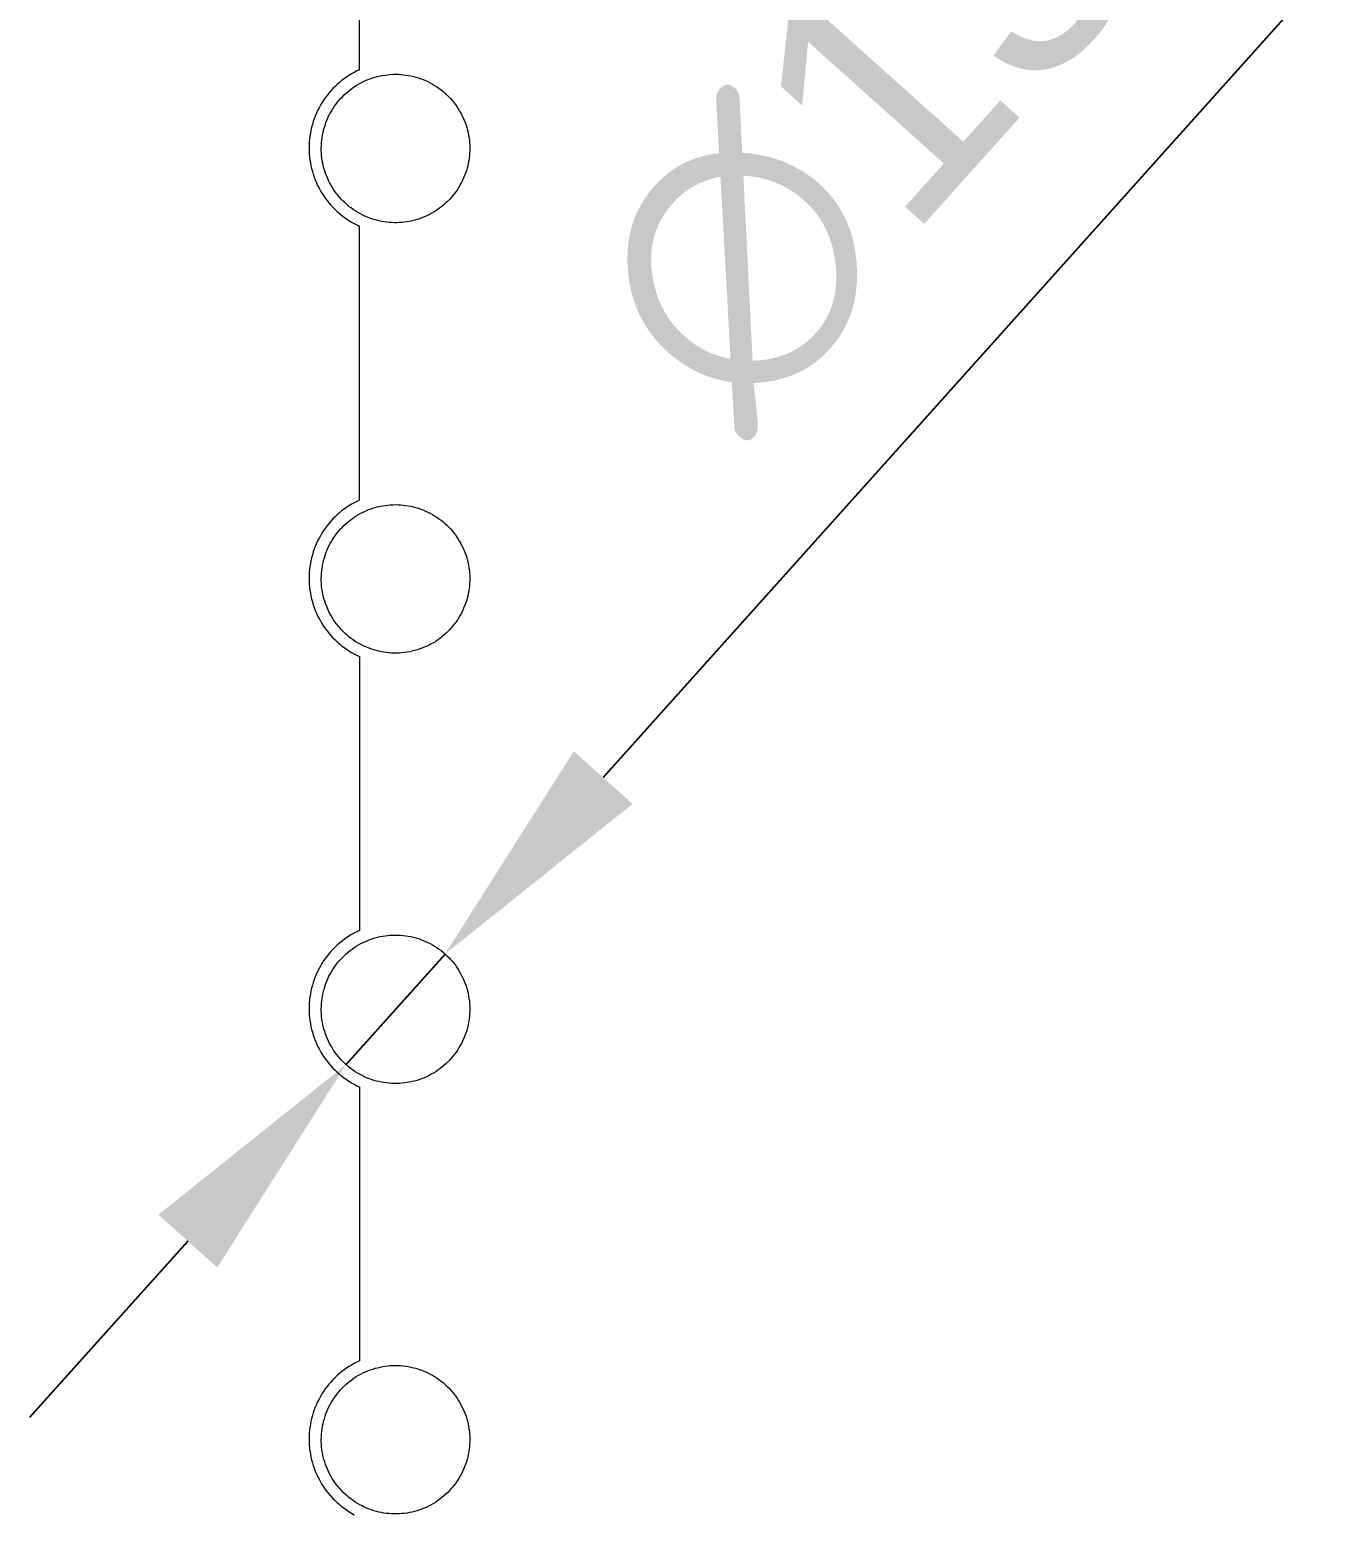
# Model space of a CAD drawing. Header units: millimetres. Extents: x 8434 to 10928, y 788 to 2545.
# Drawn here: x 9529.7 to 9638.9, y 961.3 to 1086.6 of the extents above; entities that cross this region are included whole.
import ezdxf

# ---------------------------------------------------------------- set-up
doc = ezdxf.new("R2010")
doc.units = ezdxf.units.MM
doc.layers.add('ZANO_R', color=7, linetype='Continuous', lineweight=0)
doc.layers.add('ZANO_W', color=1, linetype='Continuous', lineweight=0)
doc.styles.get("Standard").update_dxf_attribs({"font": 'ARIALUNI.TTF'})
doc.dimstyles.new('pl i ang', dxfattribs={"dimtxt": 50, "dimasz": 50, "dimexe": 1.25, "dimexo": 0.625, "dimgap": 10, "dimtad": 1, "dimtoh": 1, "dimtxsty": 'Standard', "dimcen": 2.5, "dimclrd": 1, "dimclre": 1, "dimclrt": 1, "dimadec": 0, "dimazin": 0, "dimtfac": 1, "dimtmove": 0, "dimatfit": 3, "dimfxl": 1, "dimarcsym": 1})

# ---------------------------------------------------------------- blocks, each defined once
blk = doc.blocks.new('*D425')
at = {"layer": 'ZANO_W', "color": 1, "lineweight": -2}
for p, q in [((9638.86, 1091.18), (9578.15, 1023.46)), ((9556.44, 999.24), (9564.8, 1008.57)), ((9543.09, 984.35), (9529.73, 969.46))]:
    blk.add_line(p, q, dxfattribs=at)
at = {"layer": 'ZANO_W', "color": 1}
for points in [[(9575.67, 1025.69), (9580.63, 1021.24), (9564.8, 1008.57)], [(9545.57, 982.12), (9540.6, 986.57), (9556.44, 999.24)]]:
    blk.add_solid(points, dxfattribs=at)
at = {"layer": 'ZANO_W', "color": 1, "insert": (9600.02, 1078.36), "char_height": 20, "attachment_point": 5, "rotation": 48.1228}
blk.add_mtext('∅13', dxfattribs=at)

msp = doc.modelspace()

# ---------------------------------------------------------------- linework, layer by layer
at = {"layer": 'ZANO_R'}
for p, q in [((9557.57, 1083.21), (9557.57, 1106.33)), ((9556.69, 1082.73), (9556.48, 1082.59)), ((9556.9, 1082.86), (9556.69, 1082.73)), ((9557.12, 1082.98), (9556.9, 1082.86)), ((9557.34, 1083.1), (9557.12, 1082.98)), ((9557.57, 1083.21), (9557.34, 1083.1)), ((9558.9, 1082.58), (9559.11, 1082.64)), ((9559.11, 1082.64), (9559.32, 1082.69)), ((9559.32, 1082.69), (9559.54, 1082.73)), ((9559.54, 1082.73), (9559.75, 1082.76)), ((9559.75, 1082.76), (9559.97, 1082.79)), ((9559.97, 1082.79), (9560.18, 1082.81)), ((9560.18, 1082.81), (9560.4, 1082.82)), ((9560.4, 1082.82), (9560.62, 1082.82)), ((9560.62, 1082.82), (9560.84, 1082.82)), ((9560.84, 1082.82), (9561.05, 1082.81)), ((9561.05, 1082.81), (9561.27, 1082.79)), ((9561.27, 1082.79), (9561.49, 1082.76)), ((9561.49, 1082.76), (9561.7, 1082.73)), ((9561.7, 1082.73), (9561.91, 1082.69)), ((9561.91, 1082.69), (9562.13, 1082.64)), ((9562.13, 1082.64), (9562.34, 1082.58)), ((9555.16, 1081.43), (9554.99, 1081.24)), ((9555.33, 1081.61), (9555.16, 1081.43)), ((9555.51, 1081.79), (9555.33, 1081.61)), ((9555.69, 1081.97), (9555.51, 1081.79)), ((9555.88, 1082.13), (9555.69, 1081.97)), ((9556.07, 1082.29), (9555.88, 1082.13)), ((9556.27, 1082.44), (9556.07, 1082.29)), ((9556.48, 1082.59), (9556.27, 1082.44)), ((9556.44, 1081.23), (9556.61, 1081.37)), ((9556.61, 1081.37), (9556.78, 1081.51)), ((9556.78, 1081.51), (9556.95, 1081.64)), ((9556.95, 1081.64), (9557.13, 1081.76)), ((9557.13, 1081.76), (9557.31, 1081.88)), ((9557.31, 1081.88), (9557.5, 1081.99)), ((9557.5, 1081.99), (9557.69, 1082.1)), ((9557.69, 1082.1), (9557.89, 1082.2)), ((9557.89, 1082.2), (9558.08, 1082.29)), ((9558.08, 1082.29), (9558.28, 1082.37)), ((9558.28, 1082.37), (9558.49, 1082.45)), ((9558.49, 1082.45), (9558.69, 1082.52)), ((9558.69, 1082.52), (9558.9, 1082.58)), ((9562.34, 1082.58), (9562.55, 1082.52)), ((9562.55, 1082.52), (9562.75, 1082.45)), ((9562.75, 1082.45), (9562.95, 1082.37)), ((9562.95, 1082.37), (9563.15, 1082.29)), ((9563.15, 1082.29), (9563.35, 1082.2)), ((9563.35, 1082.2), (9563.55, 1082.1)), ((9563.55, 1082.1), (9563.74, 1081.99)), ((9563.74, 1081.99), (9563.92, 1081.88)), ((9563.92, 1081.88), (9564.11, 1081.76)), ((9564.11, 1081.76), (9564.28, 1081.64)), ((9564.28, 1081.64), (9564.46, 1081.51)), ((9564.46, 1081.51), (9564.63, 1081.37)), ((9564.63, 1081.37), (9564.79, 1081.23)), ((9554.28, 1080.21), (9554.16, 1079.99)), ((9554.41, 1080.42), (9554.28, 1080.21)), ((9554.54, 1080.64), (9554.41, 1080.42)), ((9554.69, 1080.84), (9554.54, 1080.64)), ((9554.84, 1081.04), (9554.69, 1080.84)), ((9554.99, 1081.24), (9554.84, 1081.04)), ((9555.44, 1080.09), (9555.57, 1080.27)), ((9555.57, 1080.27), (9555.7, 1080.44)), ((9555.7, 1080.44), (9555.84, 1080.61)), ((9555.84, 1080.61), (9555.98, 1080.77)), ((9555.98, 1080.77), (9556.13, 1080.93)), ((9556.13, 1080.93), (9556.28, 1081.08)), ((9556.28, 1081.08), (9556.44, 1081.23)), ((9564.79, 1081.23), (9564.95, 1081.08)), ((9564.95, 1081.08), (9565.11, 1080.93)), ((9565.11, 1080.93), (9565.26, 1080.77)), ((9565.26, 1080.77), (9565.4, 1080.61)), ((9565.4, 1080.61), (9565.54, 1080.44)), ((9565.54, 1080.44), (9565.67, 1080.27)), ((9565.67, 1080.27), (9565.8, 1080.09)), ((9553.75, 1079.07), (9553.67, 1078.83)), ((9553.84, 1079.3), (9553.75, 1079.07)), ((9553.94, 1079.54), (9553.84, 1079.3)), ((9554.04, 1079.76), (9553.94, 1079.54)), ((9554.16, 1079.99), (9554.04, 1079.76)), ((9554.74, 1078.74), (9554.82, 1078.94)), ((9554.82, 1078.94), (9554.91, 1079.14)), ((9554.91, 1079.14), (9555, 1079.34)), ((9555, 1079.34), (9555.1, 1079.53)), ((9555.1, 1079.53), (9555.21, 1079.72)), ((9555.21, 1079.72), (9555.32, 1079.91)), ((9555.32, 1079.91), (9555.44, 1080.09)), ((9565.8, 1080.09), (9565.91, 1079.91)), ((9565.91, 1079.91), (9566.03, 1079.72)), ((9566.03, 1079.72), (9566.13, 1079.53)), ((9566.13, 1079.53), (9566.23, 1079.34)), ((9566.23, 1079.34), (9566.33, 1079.14)), ((9566.33, 1079.14), (9566.41, 1078.94)), ((9566.41, 1078.94), (9566.49, 1078.74)), ((9553.39, 1077.61), (9553.36, 1077.36)), ((9553.43, 1077.86), (9553.39, 1077.61)), ((9553.48, 1078.1), (9553.43, 1077.86)), ((9553.53, 1078.35), (9553.48, 1078.1)), ((9553.6, 1078.59), (9553.53, 1078.35)), ((9553.67, 1078.83), (9553.6, 1078.59)), ((9554.42, 1077.48), (9554.46, 1077.69)), ((9554.46, 1077.69), (9554.5, 1077.91)), ((9554.5, 1077.91), (9554.55, 1078.12)), ((9554.55, 1078.12), (9554.61, 1078.33)), ((9554.61, 1078.33), (9554.67, 1078.53)), ((9554.67, 1078.53), (9554.74, 1078.74)), ((9566.49, 1078.74), (9566.57, 1078.53)), ((9566.57, 1078.53), (9566.63, 1078.33)), ((9566.63, 1078.33), (9566.69, 1078.12)), ((9566.69, 1078.12), (9566.74, 1077.91)), ((9566.74, 1077.91), (9566.78, 1077.69)), ((9566.78, 1077.69), (9566.82, 1077.48)), ((9553.34, 1077.11), (9553.32, 1076.86)), ((9553.32, 1076.86), (9553.32, 1076.61)), ((9553.32, 1076.61), (9553.32, 1076.35)), ((9553.32, 1076.35), (9553.34, 1076.1)), ((9553.36, 1077.36), (9553.34, 1077.11)), ((9554.35, 1076.61), (9554.36, 1076.83)), ((9554.35, 1076.39), (9554.35, 1076.61)), ((9554.36, 1076.18), (9554.35, 1076.39)), ((9554.36, 1076.83), (9554.37, 1077.05)), ((9554.37, 1077.05), (9554.39, 1077.26)), ((9554.39, 1077.26), (9554.42, 1077.48)), ((9566.82, 1077.48), (9566.85, 1077.26)), ((9566.85, 1077.26), (9566.87, 1077.05)), ((9566.87, 1077.05), (9566.88, 1076.83)), ((9566.88, 1076.39), (9566.87, 1076.18)), ((9566.88, 1076.83), (9566.89, 1076.61)), ((9566.89, 1076.61), (9566.88, 1076.39)), ((9553.34, 1076.1), (9553.36, 1075.85)), ((9553.36, 1075.85), (9553.39, 1075.6)), ((9553.39, 1075.6), (9553.43, 1075.35)), ((9553.43, 1075.35), (9553.48, 1075.11)), ((9553.48, 1075.11), (9553.53, 1074.86)), ((9554.38, 1075.96), (9554.36, 1076.18)), ((9554.4, 1075.74), (9554.38, 1075.96)), ((9554.44, 1075.53), (9554.4, 1075.74)), ((9554.48, 1075.31), (9554.44, 1075.53)), ((9554.52, 1075.1), (9554.48, 1075.31)), ((9554.58, 1074.89), (9554.52, 1075.1)), ((9566.71, 1075.1), (9566.66, 1074.89)), ((9566.76, 1075.31), (9566.71, 1075.1)), ((9566.8, 1075.53), (9566.76, 1075.31)), ((9566.83, 1075.74), (9566.8, 1075.53)), ((9566.86, 1075.96), (9566.83, 1075.74)), ((9566.87, 1076.18), (9566.86, 1075.96)), ((9553.53, 1074.86), (9553.6, 1074.62)), ((9553.6, 1074.62), (9553.67, 1074.38)), ((9553.67, 1074.38), (9553.75, 1074.14)), ((9553.75, 1074.14), (9553.84, 1073.91)), ((9553.84, 1073.91), (9553.94, 1073.68)), ((9554.64, 1074.68), (9554.58, 1074.89)), ((9554.71, 1074.48), (9554.64, 1074.68)), ((9554.78, 1074.27), (9554.71, 1074.48)), ((9554.87, 1074.07), (9554.78, 1074.27)), ((9554.96, 1073.87), (9554.87, 1074.07)), ((9555.05, 1073.68), (9554.96, 1073.87)), ((9566.28, 1073.87), (9566.19, 1073.68)), ((9566.37, 1074.07), (9566.28, 1073.87)), ((9566.45, 1074.27), (9566.37, 1074.07)), ((9566.53, 1074.48), (9566.45, 1074.27)), ((9566.6, 1074.68), (9566.53, 1074.48)), ((9566.66, 1074.89), (9566.6, 1074.68)), ((9553.94, 1073.68), (9554.04, 1073.45)), ((9554.04, 1073.45), (9554.16, 1073.22)), ((9554.16, 1073.22), (9554.28, 1073)), ((9554.28, 1073), (9554.41, 1072.79)), ((9554.41, 1072.79), (9554.54, 1072.58)), ((9555.16, 1073.49), (9555.05, 1073.68)), ((9555.27, 1073.3), (9555.16, 1073.49)), ((9555.38, 1073.11), (9555.27, 1073.3)), ((9555.5, 1072.94), (9555.38, 1073.11)), ((9555.63, 1072.76), (9555.5, 1072.94)), ((9555.77, 1072.59), (9555.63, 1072.76)), ((9555.91, 1072.42), (9555.77, 1072.59)), ((9565.47, 1072.59), (9565.33, 1072.42)), ((9565.6, 1072.76), (9565.47, 1072.59)), ((9565.73, 1072.94), (9565.6, 1072.76)), ((9565.86, 1073.11), (9565.73, 1072.94)), ((9565.97, 1073.3), (9565.86, 1073.11)), ((9566.08, 1073.49), (9565.97, 1073.3)), ((9566.19, 1073.68), (9566.08, 1073.49)), ((9554.54, 1072.58), (9554.69, 1072.37)), ((9554.69, 1072.37), (9554.84, 1072.17)), ((9554.84, 1072.17), (9554.99, 1071.97)), ((9554.99, 1071.97), (9555.16, 1071.78)), ((9555.16, 1071.78), (9555.33, 1071.6)), ((9555.33, 1071.6), (9555.51, 1071.42)), ((9555.51, 1071.42), (9555.69, 1071.24)), ((9556.05, 1072.26), (9555.91, 1072.42)), ((9556.21, 1072.11), (9556.05, 1072.26)), ((9556.36, 1071.96), (9556.21, 1072.11)), ((9556.53, 1071.81), (9556.36, 1071.96)), ((9556.69, 1071.67), (9556.53, 1071.81)), ((9556.87, 1071.54), (9556.69, 1071.67)), ((9557.04, 1071.41), (9556.87, 1071.54)), ((9557.22, 1071.29), (9557.04, 1071.41)), ((9564.2, 1071.41), (9564.02, 1071.29)), ((9564.37, 1071.54), (9564.2, 1071.41)), ((9564.54, 1071.67), (9564.37, 1071.54)), ((9564.71, 1071.81), (9564.54, 1071.67)), ((9564.87, 1071.96), (9564.71, 1071.81)), ((9565.03, 1072.11), (9564.87, 1071.96)), ((9565.18, 1072.26), (9565.03, 1072.11)), ((9565.33, 1072.42), (9565.18, 1072.26)), ((9555.69, 1071.24), (9555.88, 1071.08)), ((9555.88, 1071.08), (9556.07, 1070.92)), ((9556.07, 1070.92), (9556.27, 1070.77)), ((9556.27, 1070.77), (9556.48, 1070.62)), ((9556.48, 1070.62), (9556.69, 1070.48)), ((9556.69, 1070.48), (9556.9, 1070.35)), ((9556.9, 1070.35), (9557.12, 1070.23)), ((9557.12, 1070.23), (9557.34, 1070.11)), ((9557.41, 1071.18), (9557.22, 1071.29)), ((9557.34, 1070.11), (9557.57, 1070.01)), ((9557.6, 1071.07), (9557.41, 1071.18)), ((9557.79, 1070.97), (9557.6, 1071.07)), ((9557.98, 1070.87), (9557.79, 1070.97)), ((9558.18, 1070.78), (9557.98, 1070.87)), ((9558.38, 1070.7), (9558.18, 1070.78)), ((9558.59, 1070.63), (9558.38, 1070.7)), ((9558.8, 1070.56), (9558.59, 1070.63)), ((9559.01, 1070.5), (9558.8, 1070.56)), ((9559.22, 1070.45), (9559.01, 1070.5)), ((9559.43, 1070.4), (9559.22, 1070.45)), ((9559.64, 1070.37), (9559.43, 1070.4)), ((9559.86, 1070.34), (9559.64, 1070.37)), ((9560.08, 1070.31), (9559.86, 1070.34)), ((9560.29, 1070.3), (9560.08, 1070.31)), ((9560.51, 1070.29), (9560.29, 1070.3)), ((9560.73, 1070.29), (9560.51, 1070.29)), ((9560.94, 1070.3), (9560.73, 1070.29)), ((9561.16, 1070.31), (9560.94, 1070.3)), ((9561.38, 1070.34), (9561.16, 1070.31)), ((9561.59, 1070.37), (9561.38, 1070.34)), ((9561.81, 1070.4), (9561.59, 1070.37)), ((9562.02, 1070.45), (9561.81, 1070.4)), ((9562.23, 1070.5), (9562.02, 1070.45)), ((9562.44, 1070.56), (9562.23, 1070.5)), ((9562.65, 1070.63), (9562.44, 1070.56)), ((9562.85, 1070.7), (9562.65, 1070.63)), ((9563.05, 1070.78), (9562.85, 1070.7)), ((9563.25, 1070.87), (9563.05, 1070.78)), ((9563.45, 1070.97), (9563.25, 1070.87)), ((9563.64, 1071.07), (9563.45, 1070.97)), ((9563.83, 1071.18), (9563.64, 1071.07)), ((9564.02, 1071.29), (9563.83, 1071.18)), ((9557.57, 1046.88), (9557.57, 1070.01)), ((9556.69, 1046.4), (9556.48, 1046.26)), ((9556.9, 1046.53), (9556.69, 1046.4)), ((9557.12, 1046.66), (9556.9, 1046.53)), ((9557.34, 1046.77), (9557.12, 1046.66)), ((9557.57, 1046.88), (9557.34, 1046.77)), ((9558.9, 1046.26), (9559.11, 1046.31)), ((9559.11, 1046.31), (9559.32, 1046.36)), ((9559.32, 1046.36), (9559.54, 1046.4)), ((9559.54, 1046.4), (9559.75, 1046.44)), ((9559.75, 1046.44), (9559.97, 1046.46)), ((9559.97, 1046.46), (9560.18, 1046.48)), ((9560.18, 1046.48), (9560.4, 1046.49)), ((9560.4, 1046.49), (9560.62, 1046.5)), ((9560.62, 1046.5), (9560.84, 1046.49)), ((9560.84, 1046.49), (9561.05, 1046.48)), ((9561.05, 1046.48), (9561.27, 1046.46)), ((9561.27, 1046.46), (9561.49, 1046.44)), ((9561.49, 1046.44), (9561.7, 1046.4)), ((9561.7, 1046.4), (9561.91, 1046.36)), ((9561.91, 1046.36), (9562.13, 1046.31)), ((9562.13, 1046.31), (9562.34, 1046.26)), ((9555.16, 1045.1), (9554.99, 1044.91)), ((9555.33, 1045.29), (9555.16, 1045.1)), ((9555.51, 1045.47), (9555.33, 1045.29)), ((9555.69, 1045.64), (9555.51, 1045.47)), ((9555.88, 1045.81), (9555.69, 1045.64)), ((9556.07, 1045.97), (9555.88, 1045.81)), ((9556.27, 1046.12), (9556.07, 1045.97)), ((9556.48, 1046.26), (9556.27, 1046.12)), ((9556.44, 1044.91), (9556.61, 1045.05)), ((9556.61, 1045.05), (9556.78, 1045.18)), ((9556.78, 1045.18), (9556.95, 1045.31)), ((9556.95, 1045.31), (9557.13, 1045.44)), ((9557.13, 1045.44), (9557.31, 1045.56)), ((9557.31, 1045.56), (9557.5, 1045.67)), ((9557.5, 1045.67), (9557.69, 1045.77)), ((9557.69, 1045.77), (9557.89, 1045.87)), ((9557.89, 1045.87), (9558.08, 1045.96)), ((9558.08, 1045.96), (9558.28, 1046.05)), ((9558.28, 1046.05), (9558.49, 1046.12)), ((9558.49, 1046.12), (9558.69, 1046.2)), ((9558.69, 1046.2), (9558.9, 1046.26)), ((9562.34, 1046.26), (9562.55, 1046.2)), ((9562.55, 1046.2), (9562.75, 1046.12)), ((9562.75, 1046.12), (9562.95, 1046.05)), ((9562.95, 1046.05), (9563.15, 1045.96)), ((9563.15, 1045.96), (9563.35, 1045.87)), ((9563.35, 1045.87), (9563.55, 1045.77)), ((9563.55, 1045.77), (9563.74, 1045.67)), ((9563.74, 1045.67), (9563.92, 1045.56)), ((9563.92, 1045.56), (9564.11, 1045.44)), ((9564.11, 1045.44), (9564.28, 1045.31)), ((9564.28, 1045.31), (9564.46, 1045.18)), ((9564.46, 1045.18), (9564.63, 1045.05)), ((9564.63, 1045.05), (9564.79, 1044.91)), ((9554.28, 1043.88), (9554.16, 1043.66)), ((9554.41, 1044.1), (9554.28, 1043.88)), ((9554.54, 1044.31), (9554.41, 1044.1)), ((9554.69, 1044.52), (9554.54, 1044.31)), ((9554.84, 1044.72), (9554.69, 1044.52)), ((9554.99, 1044.91), (9554.84, 1044.72)), ((9555.44, 1043.76), (9555.57, 1043.94)), ((9555.57, 1043.94), (9555.7, 1044.11)), ((9555.7, 1044.11), (9555.84, 1044.28)), ((9555.84, 1044.28), (9555.98, 1044.45)), ((9555.98, 1044.45), (9556.13, 1044.61)), ((9556.13, 1044.61), (9556.28, 1044.76)), ((9556.28, 1044.76), (9556.44, 1044.91)), ((9564.79, 1044.91), (9564.95, 1044.76)), ((9564.95, 1044.76), (9565.11, 1044.61)), ((9565.11, 1044.61), (9565.26, 1044.45)), ((9565.26, 1044.45), (9565.4, 1044.28)), ((9565.4, 1044.28), (9565.54, 1044.11)), ((9565.54, 1044.11), (9565.67, 1043.94)), ((9565.67, 1043.94), (9565.8, 1043.76)), ((9553.75, 1042.74), (9553.67, 1042.51)), ((9553.84, 1042.98), (9553.75, 1042.74)), ((9553.94, 1043.21), (9553.84, 1042.98)), ((9554.04, 1043.44), (9553.94, 1043.21)), ((9554.16, 1043.66), (9554.04, 1043.44)), ((9554.74, 1042.41), (9554.82, 1042.62)), ((9554.82, 1042.62), (9554.91, 1042.82)), ((9554.91, 1042.82), (9555, 1043.01)), ((9555, 1043.01), (9555.1, 1043.21)), ((9555.1, 1043.21), (9555.21, 1043.4)), ((9555.21, 1043.4), (9555.32, 1043.58)), ((9555.32, 1043.58), (9555.44, 1043.76)), ((9565.8, 1043.76), (9565.91, 1043.58)), ((9565.91, 1043.58), (9566.03, 1043.4)), ((9566.03, 1043.4), (9566.13, 1043.21)), ((9566.13, 1043.21), (9566.23, 1043.01)), ((9566.23, 1043.01), (9566.33, 1042.82)), ((9566.33, 1042.82), (9566.41, 1042.62)), ((9566.41, 1042.62), (9566.49, 1042.41)), ((9553.39, 1041.28), (9553.36, 1041.03)), ((9553.43, 1041.53), (9553.39, 1041.28)), ((9553.48, 1041.78), (9553.43, 1041.53)), ((9553.53, 1042.02), (9553.48, 1041.78)), ((9553.6, 1042.27), (9553.53, 1042.02)), ((9553.67, 1042.51), (9553.6, 1042.27)), ((9554.42, 1041.15), (9554.46, 1041.37)), ((9554.46, 1041.37), (9554.5, 1041.58)), ((9554.5, 1041.58), (9554.55, 1041.79)), ((9554.55, 1041.79), (9554.61, 1042)), ((9554.61, 1042), (9554.67, 1042.21)), ((9554.67, 1042.21), (9554.74, 1042.41)), ((9566.49, 1042.41), (9566.57, 1042.21)), ((9566.57, 1042.21), (9566.63, 1042)), ((9566.63, 1042), (9566.69, 1041.79)), ((9566.69, 1041.79), (9566.74, 1041.58)), ((9566.74, 1041.58), (9566.78, 1041.37)), ((9566.78, 1041.37), (9566.82, 1041.15)), ((9553.34, 1040.78), (9553.32, 1040.53)), ((9553.32, 1040.53), (9553.32, 1040.28)), ((9553.32, 1040.28), (9553.32, 1040.03)), ((9553.32, 1040.03), (9553.34, 1039.78)), ((9553.36, 1041.03), (9553.34, 1040.78)), ((9554.35, 1040.29), (9554.36, 1040.5)), ((9554.35, 1040.07), (9554.35, 1040.29)), ((9554.36, 1039.85), (9554.35, 1040.07)), ((9554.36, 1040.5), (9554.37, 1040.72)), ((9554.37, 1040.72), (9554.39, 1040.94)), ((9554.39, 1040.94), (9554.42, 1041.15)), ((9566.82, 1041.15), (9566.85, 1040.94)), ((9566.85, 1040.94), (9566.87, 1040.72)), ((9566.87, 1040.72), (9566.88, 1040.5)), ((9566.88, 1040.07), (9566.87, 1039.85)), ((9566.88, 1040.5), (9566.89, 1040.29)), ((9566.89, 1040.29), (9566.88, 1040.07)), ((9553.34, 1039.78), (9553.36, 1039.53)), ((9553.36, 1039.53), (9553.39, 1039.28)), ((9553.39, 1039.28), (9553.43, 1039.03)), ((9553.43, 1039.03), (9553.48, 1038.78)), ((9553.48, 1038.78), (9553.53, 1038.54)), ((9554.38, 1039.63), (9554.36, 1039.85)), ((9554.4, 1039.42), (9554.38, 1039.63)), ((9554.44, 1039.2), (9554.4, 1039.42)), ((9554.48, 1038.99), (9554.44, 1039.2)), ((9554.52, 1038.78), (9554.48, 1038.99)), ((9554.58, 1038.57), (9554.52, 1038.78)), ((9566.71, 1038.78), (9566.66, 1038.57)), ((9566.76, 1038.99), (9566.71, 1038.78)), ((9566.8, 1039.2), (9566.76, 1038.99)), ((9566.83, 1039.42), (9566.8, 1039.2)), ((9566.86, 1039.63), (9566.83, 1039.42)), ((9566.87, 1039.85), (9566.86, 1039.63)), ((9553.53, 1038.54), (9553.6, 1038.29)), ((9553.6, 1038.29), (9553.67, 1038.05)), ((9553.67, 1038.05), (9553.75, 1037.82)), ((9553.75, 1037.82), (9553.84, 1037.58)), ((9553.84, 1037.58), (9553.94, 1037.35)), ((9554.64, 1038.36), (9554.58, 1038.57)), ((9554.71, 1038.15), (9554.64, 1038.36)), ((9554.78, 1037.95), (9554.71, 1038.15)), ((9554.87, 1037.75), (9554.78, 1037.95)), ((9554.96, 1037.55), (9554.87, 1037.75)), ((9555.05, 1037.35), (9554.96, 1037.55)), ((9566.28, 1037.55), (9566.19, 1037.35)), ((9566.37, 1037.75), (9566.28, 1037.55)), ((9566.45, 1037.95), (9566.37, 1037.75)), ((9566.53, 1038.15), (9566.45, 1037.95)), ((9566.6, 1038.36), (9566.53, 1038.15)), ((9566.66, 1038.57), (9566.6, 1038.36)), ((9553.94, 1037.35), (9554.04, 1037.12)), ((9554.04, 1037.12), (9554.16, 1036.9)), ((9554.16, 1036.9), (9554.28, 1036.68)), ((9554.28, 1036.68), (9554.41, 1036.46)), ((9554.41, 1036.46), (9554.54, 1036.25)), ((9554.54, 1036.25), (9554.69, 1036.04)), ((9555.16, 1037.16), (9555.05, 1037.35)), ((9555.27, 1036.97), (9555.16, 1037.16)), ((9555.38, 1036.79), (9555.27, 1036.97)), ((9555.5, 1036.61), (9555.38, 1036.79)), ((9555.63, 1036.43), (9555.5, 1036.61)), ((9555.77, 1036.26), (9555.63, 1036.43)), ((9555.91, 1036.1), (9555.77, 1036.26)), ((9565.47, 1036.26), (9565.33, 1036.1)), ((9565.6, 1036.43), (9565.47, 1036.26)), ((9565.73, 1036.61), (9565.6, 1036.43)), ((9565.86, 1036.79), (9565.73, 1036.61)), ((9565.97, 1036.97), (9565.86, 1036.79)), ((9566.08, 1037.16), (9565.97, 1036.97)), ((9566.19, 1037.35), (9566.08, 1037.16)), ((9554.69, 1036.04), (9554.84, 1035.84)), ((9554.84, 1035.84), (9554.99, 1035.65)), ((9554.99, 1035.65), (9555.16, 1035.46)), ((9555.16, 1035.46), (9555.33, 1035.27)), ((9555.33, 1035.27), (9555.51, 1035.09)), ((9555.51, 1035.09), (9555.69, 1034.92)), ((9556.05, 1035.94), (9555.91, 1036.1)), ((9556.21, 1035.78), (9556.05, 1035.94)), ((9556.36, 1035.63), (9556.21, 1035.78)), ((9556.53, 1035.49), (9556.36, 1035.63)), ((9556.69, 1035.35), (9556.53, 1035.49)), ((9556.87, 1035.21), (9556.69, 1035.35)), ((9557.04, 1035.09), (9556.87, 1035.21)), ((9557.22, 1034.96), (9557.04, 1035.09)), ((9564.2, 1035.09), (9564.02, 1034.96)), ((9564.37, 1035.21), (9564.2, 1035.09)), ((9564.54, 1035.35), (9564.37, 1035.21)), ((9564.71, 1035.49), (9564.54, 1035.35)), ((9564.87, 1035.63), (9564.71, 1035.49)), ((9565.03, 1035.78), (9564.87, 1035.63)), ((9565.18, 1035.94), (9565.03, 1035.78)), ((9565.33, 1036.1), (9565.18, 1035.94)), ((9555.69, 1034.92), (9555.88, 1034.75)), ((9555.88, 1034.75), (9556.07, 1034.59)), ((9556.07, 1034.59), (9556.27, 1034.44)), ((9556.27, 1034.44), (9556.48, 1034.3)), ((9556.48, 1034.3), (9556.69, 1034.16)), ((9556.69, 1034.16), (9556.9, 1034.03)), ((9556.9, 1034.03), (9557.12, 1033.9)), ((9557.12, 1033.9), (9557.34, 1033.79)), ((9557.41, 1034.85), (9557.22, 1034.96)), ((9557.34, 1033.79), (9557.57, 1033.68)), ((9557.6, 1034.74), (9557.41, 1034.85)), ((9557.79, 1034.64), (9557.6, 1034.74)), ((9557.98, 1034.55), (9557.79, 1034.64)), ((9558.18, 1034.46), (9557.98, 1034.55)), ((9558.38, 1034.38), (9558.18, 1034.46)), ((9558.59, 1034.3), (9558.38, 1034.38)), ((9558.8, 1034.24), (9558.59, 1034.3)), ((9559.01, 1034.18), (9558.8, 1034.24)), ((9559.22, 1034.12), (9559.01, 1034.18)), ((9559.43, 1034.08), (9559.22, 1034.12)), ((9559.64, 1034.04), (9559.43, 1034.08)), ((9559.86, 1034.01), (9559.64, 1034.04)), ((9560.08, 1033.99), (9559.86, 1034.01)), ((9560.29, 1033.97), (9560.08, 1033.99)), ((9560.51, 1033.97), (9560.29, 1033.97)), ((9560.73, 1033.97), (9560.51, 1033.97)), ((9560.94, 1033.97), (9560.73, 1033.97)), ((9561.16, 1033.99), (9560.94, 1033.97)), ((9561.38, 1034.01), (9561.16, 1033.99)), ((9561.59, 1034.04), (9561.38, 1034.01)), ((9561.81, 1034.08), (9561.59, 1034.04)), ((9562.02, 1034.12), (9561.81, 1034.08)), ((9562.23, 1034.18), (9562.02, 1034.12)), ((9562.44, 1034.24), (9562.23, 1034.18)), ((9562.65, 1034.3), (9562.44, 1034.24)), ((9562.85, 1034.38), (9562.65, 1034.3)), ((9563.05, 1034.46), (9562.85, 1034.38)), ((9563.25, 1034.55), (9563.05, 1034.46)), ((9563.45, 1034.64), (9563.25, 1034.55)), ((9563.64, 1034.74), (9563.45, 1034.64)), ((9563.83, 1034.85), (9563.64, 1034.74)), ((9564.02, 1034.96), (9563.83, 1034.85)), ((9557.57, 1033.68), (9557.57, 1010.56)), ((9556.48, 1009.94), (9556.27, 1009.79)), ((9556.69, 1010.08), (9556.48, 1009.94)), ((9556.9, 1010.21), (9556.69, 1010.08)), ((9557.12, 1010.33), (9556.9, 1010.21)), ((9557.34, 1010.45), (9557.12, 1010.33)), ((9557.57, 1010.56), (9557.34, 1010.45)), ((9558.9, 1009.93), (9559.11, 1009.99)), ((9559.11, 1009.99), (9559.32, 1010.04)), ((9559.32, 1010.04), (9559.54, 1010.08)), ((9559.54, 1010.08), (9559.75, 1010.11)), ((9559.75, 1010.11), (9559.97, 1010.14)), ((9559.97, 1010.14), (9560.18, 1010.16)), ((9560.18, 1010.16), (9560.4, 1010.17)), ((9560.4, 1010.17), (9560.62, 1010.17)), ((9560.62, 1010.17), (9560.84, 1010.17)), ((9560.84, 1010.17), (9561.05, 1010.16)), ((9561.05, 1010.16), (9561.27, 1010.14)), ((9561.27, 1010.14), (9561.49, 1010.11)), ((9561.49, 1010.11), (9561.7, 1010.08)), ((9561.7, 1010.08), (9561.91, 1010.04)), ((9561.91, 1010.04), (9562.13, 1009.99)), ((9562.13, 1009.99), (9562.34, 1009.93)), ((9555.16, 1008.78), (9554.99, 1008.59)), ((9555.33, 1008.96), (9555.16, 1008.78)), ((9555.51, 1009.14), (9555.33, 1008.96)), ((9555.69, 1009.32), (9555.51, 1009.14)), ((9555.88, 1009.48), (9555.69, 1009.32)), ((9556.07, 1009.64), (9555.88, 1009.48)), ((9556.27, 1009.79), (9556.07, 1009.64)), ((9556.44, 1008.58), (9556.61, 1008.72)), ((9556.61, 1008.72), (9556.78, 1008.86)), ((9556.78, 1008.86), (9556.95, 1008.99)), ((9556.95, 1008.99), (9557.13, 1009.11)), ((9557.13, 1009.11), (9557.31, 1009.23)), ((9557.31, 1009.23), (9557.5, 1009.34)), ((9557.5, 1009.34), (9557.69, 1009.45)), ((9557.69, 1009.45), (9557.89, 1009.55)), ((9557.89, 1009.55), (9558.08, 1009.64)), ((9558.08, 1009.64), (9558.28, 1009.72)), ((9558.28, 1009.72), (9558.49, 1009.8)), ((9558.49, 1009.8), (9558.69, 1009.87)), ((9558.69, 1009.87), (9558.9, 1009.93)), ((9562.34, 1009.93), (9562.55, 1009.87)), ((9562.55, 1009.87), (9562.75, 1009.8)), ((9562.75, 1009.8), (9562.95, 1009.72)), ((9562.95, 1009.72), (9563.15, 1009.64)), ((9563.15, 1009.64), (9563.35, 1009.55)), ((9563.35, 1009.55), (9563.55, 1009.45)), ((9563.55, 1009.45), (9563.74, 1009.34)), ((9563.74, 1009.34), (9563.92, 1009.23)), ((9563.92, 1009.23), (9564.11, 1009.11)), ((9564.11, 1009.11), (9564.28, 1008.99)), ((9564.28, 1008.99), (9564.46, 1008.86)), ((9564.46, 1008.86), (9564.63, 1008.72)), ((9564.63, 1008.72), (9564.79, 1008.58)), ((9554.28, 1007.56), (9554.16, 1007.34)), ((9554.41, 1007.77), (9554.28, 1007.56)), ((9554.54, 1007.99), (9554.41, 1007.77)), ((9554.69, 1008.19), (9554.54, 1007.99)), ((9554.84, 1008.39), (9554.69, 1008.19)), ((9554.99, 1008.59), (9554.84, 1008.39)), ((9555.32, 1007.26), (9555.44, 1007.44)), ((9555.44, 1007.44), (9555.57, 1007.62)), ((9555.57, 1007.62), (9555.7, 1007.79)), ((9555.7, 1007.79), (9555.84, 1007.96)), ((9555.84, 1007.96), (9555.98, 1008.12)), ((9555.98, 1008.12), (9556.13, 1008.28)), ((9556.13, 1008.28), (9556.28, 1008.43)), ((9556.28, 1008.43), (9556.44, 1008.58)), ((9564.79, 1008.58), (9564.95, 1008.43)), ((9564.95, 1008.43), (9565.11, 1008.28)), ((9565.11, 1008.28), (9565.26, 1008.12)), ((9565.26, 1008.12), (9565.4, 1007.96)), ((9565.4, 1007.96), (9565.54, 1007.79)), ((9565.54, 1007.79), (9565.67, 1007.62)), ((9565.67, 1007.62), (9565.8, 1007.44)), ((9565.8, 1007.44), (9565.91, 1007.26)), ((9553.67, 1006.18), (9553.6, 1005.94)), ((9553.75, 1006.42), (9553.67, 1006.18)), ((9553.84, 1006.65), (9553.75, 1006.42)), ((9553.94, 1006.89), (9553.84, 1006.65)), ((9554.04, 1007.11), (9553.94, 1006.89)), ((9554.16, 1007.34), (9554.04, 1007.11)), ((9554.74, 1006.09), (9554.82, 1006.29)), ((9554.82, 1006.29), (9554.91, 1006.49)), ((9554.91, 1006.49), (9555, 1006.69)), ((9555, 1006.69), (9555.1, 1006.88)), ((9555.1, 1006.88), (9555.21, 1007.07)), ((9555.21, 1007.07), (9555.32, 1007.26)), ((9565.91, 1007.26), (9566.03, 1007.07)), ((9566.03, 1007.07), (9566.13, 1006.88)), ((9566.13, 1006.88), (9566.23, 1006.69)), ((9566.23, 1006.69), (9566.33, 1006.49)), ((9566.33, 1006.49), (9566.41, 1006.29)), ((9566.41, 1006.29), (9566.49, 1006.09)), ((9553.39, 1004.96), (9553.36, 1004.71)), ((9553.43, 1005.21), (9553.39, 1004.96)), ((9553.48, 1005.45), (9553.43, 1005.21)), ((9553.53, 1005.7), (9553.48, 1005.45)), ((9553.6, 1005.94), (9553.53, 1005.7)), ((9554.42, 1004.83), (9554.46, 1005.04)), ((9554.46, 1005.04), (9554.5, 1005.26)), ((9554.5, 1005.26), (9554.55, 1005.47)), ((9554.55, 1005.47), (9554.61, 1005.68)), ((9554.61, 1005.68), (9554.67, 1005.88)), ((9554.67, 1005.88), (9554.74, 1006.09)), ((9566.49, 1006.09), (9566.57, 1005.88)), ((9566.57, 1005.88), (9566.63, 1005.68)), ((9566.63, 1005.68), (9566.69, 1005.47)), ((9566.69, 1005.47), (9566.74, 1005.26)), ((9566.74, 1005.26), (9566.78, 1005.04)), ((9566.78, 1005.04), (9566.82, 1004.83)), ((9553.34, 1004.46), (9553.32, 1004.21)), ((9553.32, 1004.21), (9553.32, 1003.95)), ((9553.32, 1003.95), (9553.32, 1003.7)), ((9553.32, 1003.7), (9553.34, 1003.45)), ((9553.36, 1004.71), (9553.34, 1004.46)), ((9554.35, 1003.96), (9554.36, 1004.18)), ((9554.35, 1003.74), (9554.35, 1003.96)), ((9554.36, 1003.53), (9554.35, 1003.74)), ((9554.36, 1004.18), (9554.37, 1004.4)), ((9554.37, 1004.4), (9554.39, 1004.61)), ((9554.39, 1004.61), (9554.42, 1004.83)), ((9566.82, 1004.83), (9566.85, 1004.61)), ((9566.85, 1004.61), (9566.87, 1004.4)), ((9566.87, 1004.4), (9566.88, 1004.18)), ((9566.88, 1003.74), (9566.87, 1003.53)), ((9566.88, 1004.18), (9566.89, 1003.96)), ((9566.89, 1003.96), (9566.88, 1003.74)), ((9553.34, 1003.45), (9553.36, 1003.2)), ((9553.36, 1003.2), (9553.39, 1002.95)), ((9553.39, 1002.95), (9553.43, 1002.7)), ((9553.43, 1002.7), (9553.48, 1002.46)), ((9553.48, 1002.46), (9553.53, 1002.21)), ((9554.38, 1003.31), (9554.36, 1003.53)), ((9554.4, 1003.09), (9554.38, 1003.31)), ((9554.44, 1002.88), (9554.4, 1003.09)), ((9554.48, 1002.66), (9554.44, 1002.88)), ((9554.52, 1002.45), (9554.48, 1002.66)), ((9554.58, 1002.24), (9554.52, 1002.45)), ((9566.71, 1002.45), (9566.66, 1002.24)), ((9566.76, 1002.66), (9566.71, 1002.45)), ((9566.8, 1002.88), (9566.76, 1002.66)), ((9566.83, 1003.09), (9566.8, 1002.88)), ((9566.86, 1003.31), (9566.83, 1003.09)), ((9566.87, 1003.53), (9566.86, 1003.31)), ((9553.53, 1002.21), (9553.6, 1001.97)), ((9553.6, 1001.97), (9553.67, 1001.73)), ((9553.67, 1001.73), (9553.75, 1001.49)), ((9553.75, 1001.49), (9553.84, 1001.26)), ((9553.84, 1001.26), (9553.94, 1001.02)), ((9554.64, 1002.03), (9554.58, 1002.24)), ((9554.71, 1001.83), (9554.64, 1002.03)), ((9554.78, 1001.62), (9554.71, 1001.83)), ((9554.87, 1001.42), (9554.78, 1001.62)), ((9554.96, 1001.22), (9554.87, 1001.42)), ((9555.05, 1001.03), (9554.96, 1001.22)), ((9566.28, 1001.22), (9566.19, 1001.03)), ((9566.37, 1001.42), (9566.28, 1001.22)), ((9566.45, 1001.62), (9566.37, 1001.42)), ((9566.53, 1001.83), (9566.45, 1001.62)), ((9566.6, 1002.03), (9566.53, 1001.83)), ((9566.66, 1002.24), (9566.6, 1002.03)), ((9553.94, 1001.02), (9554.04, 1000.8)), ((9554.04, 1000.8), (9554.16, 1000.57)), ((9554.16, 1000.57), (9554.28, 1000.35)), ((9554.28, 1000.35), (9554.41, 1000.14)), ((9554.41, 1000.14), (9554.54, 999.92)), ((9554.54, 999.92), (9554.69, 999.72)), ((9555.16, 1000.84), (9555.05, 1001.03)), ((9555.27, 1000.65), (9555.16, 1000.84)), ((9555.38, 1000.46), (9555.27, 1000.65)), ((9555.5, 1000.28), (9555.38, 1000.46)), ((9555.63, 1000.11), (9555.5, 1000.28)), ((9555.77, 999.94), (9555.63, 1000.11)), ((9555.91, 999.77), (9555.77, 999.94)), ((9565.47, 999.94), (9565.33, 999.77)), ((9565.6, 1000.11), (9565.47, 999.94)), ((9565.73, 1000.28), (9565.6, 1000.11)), ((9565.86, 1000.46), (9565.73, 1000.28)), ((9565.97, 1000.65), (9565.86, 1000.46)), ((9566.08, 1000.84), (9565.97, 1000.65)), ((9566.19, 1001.03), (9566.08, 1000.84)), ((9554.69, 999.72), (9554.84, 999.52)), ((9554.84, 999.52), (9554.99, 999.32)), ((9554.99, 999.32), (9555.16, 999.13)), ((9555.16, 999.13), (9555.33, 998.95)), ((9555.33, 998.95), (9555.51, 998.77)), ((9555.51, 998.77), (9555.69, 998.59)), ((9556.05, 999.61), (9555.91, 999.77)), ((9556.21, 999.46), (9556.05, 999.61)), ((9556.36, 999.31), (9556.21, 999.46)), ((9556.53, 999.16), (9556.36, 999.31)), ((9556.69, 999.02), (9556.53, 999.16)), ((9556.87, 998.89), (9556.69, 999.02)), ((9557.04, 998.76), (9556.87, 998.89)), ((9557.22, 998.64), (9557.04, 998.76)), ((9564.2, 998.76), (9564.02, 998.64)), ((9564.37, 998.89), (9564.2, 998.76)), ((9564.54, 999.02), (9564.37, 998.89)), ((9564.71, 999.16), (9564.54, 999.02)), ((9564.87, 999.31), (9564.71, 999.16)), ((9565.03, 999.46), (9564.87, 999.31)), ((9565.18, 999.61), (9565.03, 999.46)), ((9565.33, 999.77), (9565.18, 999.61)), ((9555.69, 998.59), (9555.88, 998.43)), ((9555.88, 998.43), (9556.07, 998.27)), ((9556.07, 998.27), (9556.27, 998.12)), ((9556.27, 998.12), (9556.48, 997.97)), ((9556.48, 997.97), (9556.69, 997.83)), ((9556.69, 997.83), (9556.9, 997.7)), ((9556.9, 997.7), (9557.12, 997.58)), ((9557.12, 997.58), (9557.34, 997.46)), ((9557.41, 998.52), (9557.22, 998.64)), ((9557.34, 997.46), (9557.57, 997.35)), ((9557.6, 998.42), (9557.41, 998.52)), ((9557.79, 998.32), (9557.6, 998.42)), ((9557.98, 998.22), (9557.79, 998.32)), ((9558.18, 998.13), (9557.98, 998.22)), ((9558.38, 998.05), (9558.18, 998.13)), ((9558.59, 997.98), (9558.38, 998.05)), ((9558.8, 997.91), (9558.59, 997.98)), ((9559.01, 997.85), (9558.8, 997.91)), ((9559.22, 997.8), (9559.01, 997.85)), ((9559.43, 997.75), (9559.22, 997.8)), ((9559.64, 997.72), (9559.43, 997.75)), ((9559.86, 997.69), (9559.64, 997.72)), ((9560.08, 997.66), (9559.86, 997.69)), ((9560.29, 997.65), (9560.08, 997.66)), ((9560.51, 997.64), (9560.29, 997.65)), ((9560.73, 997.64), (9560.51, 997.64)), ((9560.94, 997.65), (9560.73, 997.64)), ((9561.16, 997.66), (9560.94, 997.65)), ((9561.38, 997.69), (9561.16, 997.66)), ((9561.59, 997.72), (9561.38, 997.69)), ((9561.81, 997.75), (9561.59, 997.72)), ((9562.02, 997.8), (9561.81, 997.75)), ((9562.23, 997.85), (9562.02, 997.8)), ((9562.44, 997.91), (9562.23, 997.85)), ((9562.65, 997.98), (9562.44, 997.91)), ((9562.85, 998.05), (9562.65, 997.98)), ((9563.05, 998.13), (9562.85, 998.05)), ((9563.25, 998.22), (9563.05, 998.13)), ((9563.45, 998.32), (9563.25, 998.22)), ((9563.64, 998.42), (9563.45, 998.32)), ((9563.83, 998.52), (9563.64, 998.42)), ((9564.02, 998.64), (9563.83, 998.52)), ((9557.57, 997.35), (9557.57, 974.23)), ((9556.48, 973.61), (9556.27, 973.47)), ((9556.69, 973.75), (9556.48, 973.61)), ((9556.9, 973.88), (9556.69, 973.75)), ((9557.12, 974.01), (9556.9, 973.88)), ((9557.34, 974.12), (9557.12, 974.01)), ((9557.57, 974.23), (9557.34, 974.12)), ((9558.69, 973.54), (9558.9, 973.61)), ((9558.9, 973.61), (9559.11, 973.66)), ((9559.11, 973.66), (9559.32, 973.71)), ((9559.32, 973.71), (9559.54, 973.75)), ((9559.54, 973.75), (9559.75, 973.79)), ((9559.75, 973.79), (9559.97, 973.81)), ((9559.97, 973.81), (9560.18, 973.83)), ((9560.18, 973.83), (9560.4, 973.84)), ((9560.4, 973.84), (9560.62, 973.85)), ((9560.62, 973.85), (9560.84, 973.84)), ((9560.84, 973.84), (9561.05, 973.83)), ((9561.05, 973.83), (9561.27, 973.81)), ((9561.27, 973.81), (9561.49, 973.79)), ((9561.49, 973.79), (9561.7, 973.75)), ((9561.7, 973.75), (9561.91, 973.71)), ((9561.91, 973.71), (9562.13, 973.66)), ((9562.13, 973.66), (9562.34, 973.61)), ((9562.34, 973.61), (9562.55, 973.54)), ((9555.16, 972.45), (9554.99, 972.26)), ((9555.33, 972.64), (9555.16, 972.45)), ((9555.51, 972.82), (9555.33, 972.64)), ((9555.69, 972.99), (9555.51, 972.82)), ((9555.88, 973.16), (9555.69, 972.99)), ((9556.07, 973.32), (9555.88, 973.16)), ((9556.27, 973.47), (9556.07, 973.32)), ((9556.44, 972.26), (9556.61, 972.4)), ((9556.61, 972.4), (9556.78, 972.53)), ((9556.78, 972.53), (9556.95, 972.66)), ((9556.95, 972.66), (9557.13, 972.79)), ((9557.13, 972.79), (9557.31, 972.91)), ((9557.31, 972.91), (9557.5, 973.02)), ((9557.5, 973.02), (9557.69, 973.12)), ((9557.69, 973.12), (9557.89, 973.22)), ((9557.89, 973.22), (9558.08, 973.31)), ((9558.08, 973.31), (9558.28, 973.4)), ((9558.28, 973.4), (9558.49, 973.47)), ((9558.49, 973.47), (9558.69, 973.54)), ((9562.55, 973.54), (9562.75, 973.47)), ((9562.75, 973.47), (9562.95, 973.4)), ((9562.95, 973.4), (9563.15, 973.31)), ((9563.15, 973.31), (9563.35, 973.22)), ((9563.35, 973.22), (9563.55, 973.12)), ((9563.55, 973.12), (9563.74, 973.02)), ((9563.74, 973.02), (9563.92, 972.91)), ((9563.92, 972.91), (9564.11, 972.79)), ((9564.11, 972.79), (9564.28, 972.66)), ((9564.28, 972.66), (9564.46, 972.53)), ((9564.46, 972.53), (9564.63, 972.4)), ((9564.63, 972.4), (9564.79, 972.26)), ((9554.28, 971.23), (9554.16, 971.01)), ((9554.41, 971.45), (9554.28, 971.23)), ((9554.54, 971.66), (9554.41, 971.45)), ((9554.69, 971.87), (9554.54, 971.66)), ((9554.84, 972.07), (9554.69, 971.87)), ((9554.99, 972.26), (9554.84, 972.07)), ((9555.32, 970.93), (9555.44, 971.11)), ((9555.44, 971.11), (9555.57, 971.29)), ((9555.57, 971.29), (9555.7, 971.46)), ((9555.7, 971.46), (9555.84, 971.63)), ((9555.84, 971.63), (9555.98, 971.8)), ((9555.98, 971.8), (9556.13, 971.95)), ((9556.13, 971.95), (9556.28, 972.11)), ((9556.28, 972.11), (9556.44, 972.26)), ((9564.79, 972.26), (9564.95, 972.11)), ((9564.95, 972.11), (9565.11, 971.95)), ((9565.11, 971.95), (9565.26, 971.8)), ((9565.26, 971.8), (9565.4, 971.63)), ((9565.4, 971.63), (9565.54, 971.46)), ((9565.54, 971.46), (9565.67, 971.29)), ((9565.67, 971.29), (9565.8, 971.11)), ((9565.8, 971.11), (9565.91, 970.93)), ((9553.67, 969.86), (9553.6, 969.62)), ((9553.75, 970.09), (9553.67, 969.86)), ((9553.84, 970.33), (9553.75, 970.09)), ((9553.94, 970.56), (9553.84, 970.33)), ((9554.04, 970.79), (9553.94, 970.56)), ((9554.16, 971.01), (9554.04, 970.79)), ((9554.74, 969.76), (9554.82, 969.97)), ((9554.82, 969.97), (9554.91, 970.17)), ((9554.91, 970.17), (9555, 970.36)), ((9555, 970.36), (9555.1, 970.56)), ((9555.1, 970.56), (9555.21, 970.75)), ((9555.21, 970.75), (9555.32, 970.93)), ((9565.91, 970.93), (9566.03, 970.75)), ((9566.03, 970.75), (9566.13, 970.56)), ((9566.13, 970.56), (9566.23, 970.36)), ((9566.23, 970.36), (9566.33, 970.17)), ((9566.33, 970.17), (9566.41, 969.97)), ((9566.41, 969.97), (9566.49, 969.76)), ((9553.39, 968.63), (9553.36, 968.38)), ((9553.43, 968.88), (9553.39, 968.63)), ((9553.48, 969.13), (9553.43, 968.88)), ((9553.53, 969.37), (9553.48, 969.13)), ((9553.6, 969.62), (9553.53, 969.37)), ((9554.42, 968.5), (9554.46, 968.72)), ((9554.46, 968.72), (9554.5, 968.93)), ((9554.5, 968.93), (9554.55, 969.14)), ((9554.55, 969.14), (9554.61, 969.35)), ((9554.61, 969.35), (9554.67, 969.56)), ((9554.67, 969.56), (9554.74, 969.76)), ((9566.49, 969.76), (9566.57, 969.56)), ((9566.57, 969.56), (9566.63, 969.35)), ((9566.63, 969.35), (9566.69, 969.14)), ((9566.69, 969.14), (9566.74, 968.93)), ((9566.74, 968.93), (9566.78, 968.72)), ((9566.78, 968.72), (9566.82, 968.5)), ((9553.34, 968.13), (9553.32, 967.88)), ((9553.32, 967.88), (9553.32, 967.63)), ((9553.32, 967.63), (9553.32, 967.38)), ((9553.32, 967.38), (9553.34, 967.13)), ((9553.36, 968.38), (9553.34, 968.13)), ((9554.35, 967.64), (9554.36, 967.85)), ((9554.35, 967.42), (9554.35, 967.64)), ((9554.36, 967.2), (9554.35, 967.42)), ((9554.36, 967.85), (9554.37, 968.07)), ((9554.37, 968.07), (9554.39, 968.29)), ((9554.39, 968.29), (9554.42, 968.5)), ((9566.82, 968.5), (9566.85, 968.29)), ((9566.85, 968.29), (9566.87, 968.07)), ((9566.87, 968.07), (9566.88, 967.85)), ((9566.88, 967.42), (9566.87, 967.2)), ((9566.88, 967.85), (9566.89, 967.64)), ((9566.89, 967.64), (9566.88, 967.42)), ((9553.34, 967.13), (9553.36, 966.88)), ((9553.36, 966.88), (9553.39, 966.63)), ((9553.39, 966.63), (9553.43, 966.38)), ((9553.43, 966.38), (9553.48, 966.13)), ((9553.48, 966.13), (9553.53, 965.89)), ((9554.38, 966.98), (9554.36, 967.2)), ((9554.4, 966.77), (9554.38, 966.98)), ((9554.44, 966.55), (9554.4, 966.77)), ((9554.48, 966.34), (9554.44, 966.55)), ((9554.52, 966.13), (9554.48, 966.34)), ((9554.58, 965.92), (9554.52, 966.13)), ((9566.71, 966.13), (9566.66, 965.92)), ((9566.76, 966.34), (9566.71, 966.13)), ((9566.8, 966.55), (9566.76, 966.34)), ((9566.83, 966.77), (9566.8, 966.55)), ((9566.86, 966.98), (9566.83, 966.77)), ((9566.87, 967.2), (9566.86, 966.98)), ((9553.53, 965.89), (9553.6, 965.64)), ((9553.6, 965.64), (9553.67, 965.4)), ((9553.67, 965.4), (9553.75, 965.17)), ((9553.75, 965.17), (9553.84, 964.93)), ((9553.84, 964.93), (9553.94, 964.7)), ((9554.64, 965.71), (9554.58, 965.92)), ((9554.71, 965.5), (9554.64, 965.71)), ((9554.78, 965.3), (9554.71, 965.5)), ((9554.87, 965.1), (9554.78, 965.3)), ((9554.96, 964.9), (9554.87, 965.1)), ((9555.05, 964.7), (9554.96, 964.9)), ((9566.28, 964.9), (9566.19, 964.7)), ((9566.37, 965.1), (9566.28, 964.9)), ((9566.45, 965.3), (9566.37, 965.1)), ((9566.53, 965.5), (9566.45, 965.3)), ((9566.6, 965.71), (9566.53, 965.5)), ((9566.66, 965.92), (9566.6, 965.71)), ((9553.94, 964.7), (9554.04, 964.47)), ((9554.04, 964.47), (9554.16, 964.25)), ((9554.16, 964.25), (9554.28, 964.03)), ((9554.28, 964.03), (9554.41, 963.81)), ((9554.41, 963.81), (9554.54, 963.6)), ((9554.54, 963.6), (9554.69, 963.39)), ((9555.16, 964.51), (9555.05, 964.7)), ((9555.27, 964.32), (9555.16, 964.51)), ((9555.38, 964.14), (9555.27, 964.32)), ((9555.5, 963.96), (9555.38, 964.14)), ((9555.63, 963.78), (9555.5, 963.96)), ((9555.77, 963.61), (9555.63, 963.78)), ((9555.91, 963.45), (9555.77, 963.61)), ((9565.47, 963.61), (9565.33, 963.45)), ((9565.6, 963.78), (9565.47, 963.61)), ((9565.73, 963.96), (9565.6, 963.78)), ((9565.86, 964.14), (9565.73, 963.96)), ((9565.97, 964.32), (9565.86, 964.14)), ((9566.08, 964.51), (9565.97, 964.32)), ((9566.19, 964.7), (9566.08, 964.51)), ((9554.69, 963.39), (9554.84, 963.19)), ((9554.84, 963.19), (9554.99, 963)), ((9554.99, 963), (9555.16, 962.81)), ((9555.16, 962.81), (9555.33, 962.62)), ((9555.33, 962.62), (9555.51, 962.44)), ((9555.51, 962.44), (9555.69, 962.27)), ((9556.05, 963.29), (9555.91, 963.45)), ((9556.21, 963.13), (9556.05, 963.29)), ((9556.36, 962.98), (9556.21, 963.13)), ((9556.53, 962.84), (9556.36, 962.98)), ((9556.69, 962.7), (9556.53, 962.84)), ((9556.87, 962.56), (9556.69, 962.7)), ((9557.04, 962.44), (9556.87, 962.56)), ((9557.22, 962.31), (9557.04, 962.44)), ((9564.2, 962.44), (9564.02, 962.31)), ((9564.37, 962.56), (9564.2, 962.44)), ((9564.54, 962.7), (9564.37, 962.56)), ((9564.71, 962.84), (9564.54, 962.7)), ((9564.87, 962.98), (9564.71, 962.84)), ((9565.03, 963.13), (9564.87, 962.98)), ((9565.18, 963.29), (9565.03, 963.13)), ((9565.33, 963.45), (9565.18, 963.29)), ((9555.69, 962.27), (9555.88, 962.1)), ((9555.88, 962.1), (9556.07, 961.94)), ((9556.07, 961.94), (9556.27, 961.79)), ((9556.27, 961.79), (9556.48, 961.65)), ((9556.48, 961.65), (9556.69, 961.51)), ((9556.69, 961.51), (9556.9, 961.38)), ((9556.9, 961.38), (9557.12, 961.25)), ((9557.41, 962.2), (9557.22, 962.31)), ((9557.6, 962.09), (9557.41, 962.2)), ((9557.79, 961.99), (9557.6, 962.09)), ((9557.98, 961.9), (9557.79, 961.99)), ((9558.18, 961.81), (9557.98, 961.9)), ((9558.38, 961.73), (9558.18, 961.81)), ((9558.59, 961.65), (9558.38, 961.73)), ((9558.8, 961.59), (9558.59, 961.65)), ((9559.01, 961.53), (9558.8, 961.59)), ((9559.22, 961.47), (9559.01, 961.53)), ((9559.43, 961.43), (9559.22, 961.47)), ((9559.64, 961.39), (9559.43, 961.43)), ((9559.86, 961.36), (9559.64, 961.39)), ((9560.08, 961.34), (9559.86, 961.36)), ((9560.29, 961.32), (9560.08, 961.34)), ((9560.51, 961.32), (9560.29, 961.32)), ((9560.73, 961.32), (9560.51, 961.32)), ((9560.94, 961.32), (9560.73, 961.32)), ((9561.16, 961.34), (9560.94, 961.32)), ((9561.38, 961.36), (9561.16, 961.34)), ((9561.59, 961.39), (9561.38, 961.36)), ((9561.81, 961.43), (9561.59, 961.39)), ((9562.02, 961.47), (9561.81, 961.43)), ((9562.23, 961.53), (9562.02, 961.47)), ((9562.44, 961.59), (9562.23, 961.53)), ((9562.65, 961.65), (9562.44, 961.59)), ((9562.85, 961.73), (9562.65, 961.65)), ((9563.05, 961.81), (9562.85, 961.73)), ((9563.25, 961.9), (9563.05, 961.81)), ((9563.45, 961.99), (9563.25, 961.9)), ((9563.64, 962.09), (9563.45, 961.99)), ((9563.83, 962.2), (9563.64, 962.09)), ((9564.02, 962.31), (9563.83, 962.2))]:
    msp.add_line(p, q, dxfattribs=at)

# ---------------------------------------------------------------- dimensions: what is measured, and where the dimension line sits
at = {"layer": 'ZANO_W'}
dim = msp.add_diameter_dim_2p(p1=(9556.44, 999.24), p2=(9564.8, 1008.57), dimstyle='pl i ang', override={"dimtxt": 20, "dimasz": 20, "dimexe": 10, "dimexo": 10, "dimtoh": 0, "dimdec": 0, "dimtdec": 0, "dimtmove": 1}, dxfattribs=at)
dim.commit()
dim.dimension.update_dxf_attribs({"geometry": '*D425', "text_midpoint": (9600.02, 1078.36)})

doc.saveas('drawing.dxf')
